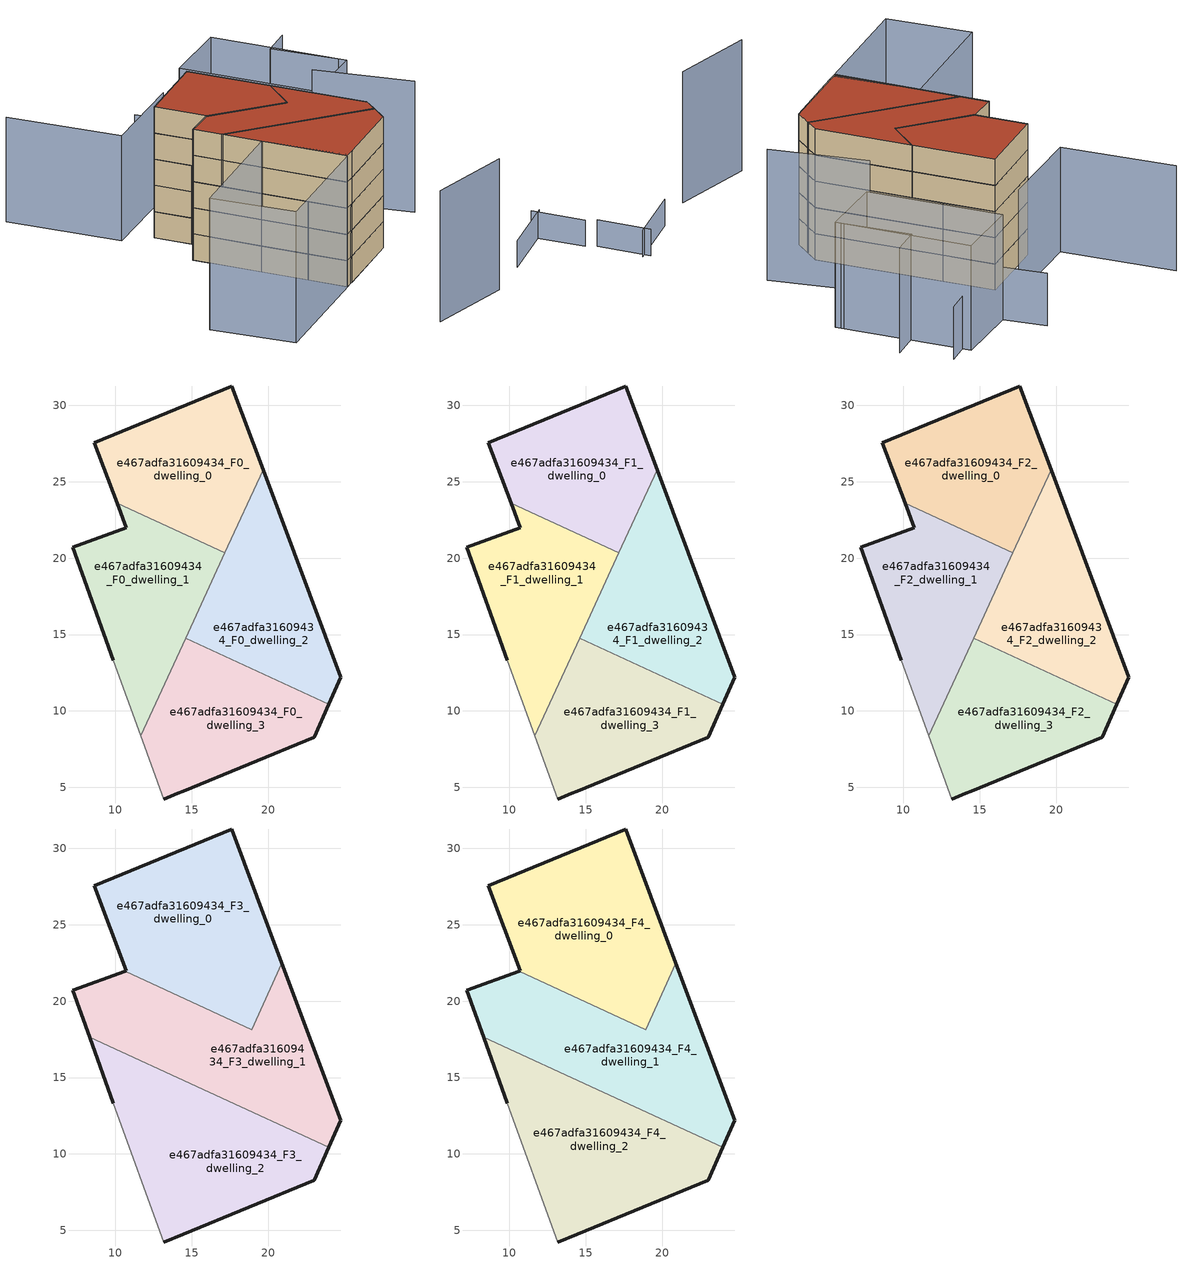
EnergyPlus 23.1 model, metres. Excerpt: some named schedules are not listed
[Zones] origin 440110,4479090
e467adfa31609434_F0_dwelling_0
 floor ground (EU_floor_Construction): 17.17,20.34 19.67,25.79 17.63,31.27 8.64,27.55 10.12,23.59 z0
 wall outside (EU_wall_Construction): 10.12,23.59 8.64,27.55 17.63,31.27 19.67,25.79 z0:3
 wall to e467adfa31609434_F0_dwelling_1 (EU_wall_Construction): 17.17,20.34 10.12,23.59 z0:3
 wall to e467adfa31609434_F0_dwelling_2 (EU_wall_Construction): 19.67,25.79 17.17,20.34 z0:3
e467adfa31609434_F0_dwelling_1
 floor ground (EU_floor_Construction): 11.66,8.38 17.17,20.34 10.12,23.59 10.72,21.99 7.23,20.72 9.86,13.34 z0
 wall outside (EU_wall_Construction): 9.86,13.34 7.23,20.72 10.72,21.99 10.12,23.59 z0:3
 wall adiabatic (EU_wall_Construction): 11.66,8.38 9.86,13.34 z0:3
 wall to e467adfa31609434_F0_dwelling_3 (EU_wall_Construction): 14.6,14.77 11.66,8.38 z0:3
 wall to e467adfa31609434_F0_dwelling_2 (EU_wall_Construction): 17.17,20.34 14.6,14.77 z0:3
e467adfa31609434_F0_dwelling_2
 floor ground (EU_floor_Construction): 23.99,10.45 24.75,12.2 19.67,25.79 14.6,14.77 z0
 wall outside (EU_wall_Construction): 19.67,25.79 24.75,12.2 23.99,10.45 z0:3
 wall to e467adfa31609434_F0_dwelling_3 (EU_wall_Construction): 23.99,10.45 14.6,14.77 z0:3
e467adfa31609434_F0_dwelling_3
 floor ground (EU_floor_Construction): 23.04,8.28 23.99,10.45 14.6,14.77 11.66,8.38 13.17,4.24 14.1,4.62 14.44,4.75 z0
 wall outside (EU_wall_Construction): 23.99,10.45 23.04,8.28 14.44,4.75 14.1,4.62 13.17,4.24 z0:3
 wall adiabatic (EU_wall_Construction): 13.17,4.24 11.66,8.38 z0:3
e467adfa31609434_F1_dwelling_0
 floor to e467adfa31609434_F0_dwelling_0 (EU_floor_Construction): 17.17,20.34 19.67,25.79 17.63,31.27 8.64,27.55 10.12,23.59 z3
 wall outside (EU_wall_Construction): 10.12,23.59 8.64,27.55 17.63,31.27 19.67,25.79 z3:6
 wall to e467adfa31609434_F1_dwelling_1 (EU_wall_Construction): 17.17,20.34 10.12,23.59 z3:6
 wall to e467adfa31609434_F1_dwelling_2 (EU_wall_Construction): 19.67,25.79 17.17,20.34 z3:6
e467adfa31609434_F1_dwelling_1
 floor to e467adfa31609434_F0_dwelling_1 (EU_floor_Construction): 11.66,8.38 17.17,20.34 10.12,23.59 10.72,21.99 7.23,20.72 9.86,13.34 z3
 wall outside (EU_wall_Construction): 9.86,13.34 7.23,20.72 10.72,21.99 10.12,23.59 z3:6
 wall adiabatic (EU_wall_Construction): 11.66,8.38 9.86,13.34 z3:6
 wall to e467adfa31609434_F1_dwelling_3 (EU_wall_Construction): 14.6,14.77 11.66,8.38 z3:6
 wall to e467adfa31609434_F1_dwelling_2 (EU_wall_Construction): 17.17,20.34 14.6,14.77 z3:6
e467adfa31609434_F1_dwelling_2
 floor to e467adfa31609434_F0_dwelling_2 (EU_floor_Construction): 23.99,10.45 24.75,12.2 19.67,25.79 14.6,14.77 z3
 wall outside (EU_wall_Construction): 19.67,25.79 24.75,12.2 23.99,10.45 z3:6
 wall to e467adfa31609434_F1_dwelling_3 (EU_wall_Construction): 23.99,10.45 14.6,14.77 z3:6
e467adfa31609434_F1_dwelling_3
 floor to e467adfa31609434_F0_dwelling_3 (EU_floor_Construction): 23.04,8.28 23.99,10.45 14.6,14.77 11.66,8.38 13.17,4.24 14.1,4.62 14.44,4.75 z3
 wall outside (EU_wall_Construction): 23.99,10.45 23.04,8.28 14.44,4.75 14.1,4.62 13.17,4.24 z3:6
 wall adiabatic (EU_wall_Construction): 13.17,4.24 11.66,8.38 z3:6
e467adfa31609434_F2_dwelling_0
 floor to e467adfa31609434_F1_dwelling_0 (EU_floor_Construction): 17.17,20.34 19.67,25.79 17.63,31.27 8.64,27.55 10.12,23.59 z6
 wall outside (EU_wall_Construction): 10.12,23.59 8.64,27.55 17.63,31.27 19.67,25.79 z6:9
 wall to e467adfa31609434_F2_dwelling_1 (EU_wall_Construction): 17.17,20.34 10.12,23.59 z6:9
 wall to e467adfa31609434_F2_dwelling_2 (EU_wall_Construction): 19.67,25.79 17.17,20.34 z6:9
e467adfa31609434_F2_dwelling_1
 floor to e467adfa31609434_F1_dwelling_1 (EU_floor_Construction): 11.66,8.38 17.17,20.34 10.12,23.59 10.72,21.99 7.23,20.72 9.86,13.34 z6
 wall outside (EU_wall_Construction): 9.86,13.34 7.23,20.72 10.72,21.99 10.12,23.59 z6:9
 wall adiabatic (EU_wall_Construction): 11.66,8.38 9.86,13.34 z6:9
 wall to e467adfa31609434_F2_dwelling_3 (EU_wall_Construction): 14.6,14.77 11.66,8.38 z6:9
 wall to e467adfa31609434_F2_dwelling_2 (EU_wall_Construction): 17.17,20.34 14.6,14.77 z6:9
e467adfa31609434_F2_dwelling_2
 floor to e467adfa31609434_F1_dwelling_2 (EU_floor_Construction): 23.99,10.45 24.75,12.2 19.67,25.79 14.6,14.77 z6
 wall outside (EU_wall_Construction): 19.67,25.79 24.75,12.2 23.99,10.45 z6:9
 wall to e467adfa31609434_F2_dwelling_3 (EU_wall_Construction): 23.99,10.45 14.6,14.77 z6:9
e467adfa31609434_F2_dwelling_3
 floor to e467adfa31609434_F1_dwelling_3 (EU_floor_Construction): 23.04,8.28 23.99,10.45 14.6,14.77 11.66,8.38 13.17,4.24 14.1,4.62 14.44,4.75 z6
 wall outside (EU_wall_Construction): 23.99,10.45 23.04,8.28 14.44,4.75 14.1,4.62 13.17,4.24 z6:9
 wall adiabatic (EU_wall_Construction): 13.17,4.24 11.66,8.38 z6:9
e467adfa31609434_F3_dwelling_0
 floor to e467adfa31609434_F2_dwelling_0 (EU_floor_Construction): 17.17,20.34 19.67,25.78 17.63,31.27 8.64,27.55 10.12,23.59 z9
 floor to e467adfa31609434_F2_dwelling_1 (EU_floor_Construction): 16.64,19.2 17.17,20.34 10.12,23.59 10.72,21.99 10.64,21.96 z9
 floor to e467adfa31609434_F2_dwelling_2 (EU_floor_Construction): 18.92,18.15 20.91,22.47 19.67,25.78 16.64,19.2 z9
 wall outside (EU_wall_Construction): 10.64,21.96 10.72,21.99 8.64,27.55 17.63,31.27 20.91,22.47 z9:12
 wall to e467adfa31609434_F3_dwelling_1 (EU_wall_Construction): 20.91,22.47 18.92,18.15 10.64,21.96 z9:12
e467adfa31609434_F3_dwelling_1
 floor to e467adfa31609434_F2_dwelling_2 (EU_floor_Construction): 23.99,10.45 24.75,12.2 20.91,22.47 18.92,18.15 16.64,19.2 14.6,14.77 z9
 floor to e467adfa31609434_F2_dwelling_3 (EU_floor_Construction): 23.98,10.43 23.99,10.45 14.6,14.77 14.6,14.75 z9
 floor to e467adfa31609434_F2_dwelling_1 (EU_floor_Construction): 14.59,14.75 16.64,19.2 10.64,21.96 7.23,20.72 8.33,17.64 z9
 wall outside (EU_wall_Construction): 20.91,22.47 24.75,12.2 23.98,10.43 / 8.33,17.64 7.23,20.72 10.64,21.96 z9:12
 wall to e467adfa31609434_F3_dwelling_2 (EU_wall_Construction): 23.98,10.43 8.33,17.64 z9:12
e467adfa31609434_F3_dwelling_2
 floor to e467adfa31609434_F2_dwelling_3 (EU_floor_Construction): 23.04,8.28 23.98,10.43 14.6,14.75 11.66,8.39 13.17,4.24 14.44,4.75 z9
 floor to e467adfa31609434_F2_dwelling_1 (EU_floor_Construction): 11.66,8.39 14.59,14.75 8.33,17.64 9.86,13.34 z9
 wall outside (EU_wall_Construction): 23.98,10.43 23.04,8.28 14.44,4.75 13.17,4.24 / 9.86,13.34 8.33,17.64 z9:12
 wall adiabatic (EU_wall_Construction): 13.17,4.24 9.86,13.34 z9:12
e467adfa31609434_F4_dwelling_0
 floor to e467adfa31609434_F3_dwelling_0 (EU_floor_Construction): 18.92,18.15 20.91,22.47 17.63,31.27 8.64,27.55 10.72,21.99 10.64,21.96 z12
 wall outside (EU_wall_Construction): 10.64,21.96 10.72,21.99 8.64,27.55 17.63,31.27 20.91,22.47 z12:15
 wall to e467adfa31609434_F4_dwelling_1 (EU_wall_Construction): 20.91,22.47 18.92,18.15 10.64,21.96 z12:15
 roof outside (EU_roof_Construction): 17.63,31.27 20.91,22.47 18.92,18.15 10.64,21.96 10.72,21.99 8.64,27.55 z15
e467adfa31609434_F4_dwelling_1
 floor to e467adfa31609434_F3_dwelling_1 (EU_floor_Construction): 23.98,10.43 24.75,12.2 20.91,22.47 18.92,18.15 10.64,21.96 7.23,20.72 8.33,17.64 z12
 wall outside (EU_wall_Construction): 20.91,22.47 24.75,12.2 23.98,10.43 / 8.33,17.64 7.23,20.72 10.64,21.96 z12:15
 wall to e467adfa31609434_F4_dwelling_2 (EU_wall_Construction): 23.98,10.43 8.33,17.64 z12:15
 roof outside (EU_roof_Construction): 20.91,22.47 24.75,12.2 23.98,10.43 8.33,17.64 7.23,20.72 10.64,21.96 18.92,18.15 z15
e467adfa31609434_F4_dwelling_2
 floor to e467adfa31609434_F3_dwelling_2 (EU_floor_Construction): 23.04,8.28 23.98,10.43 8.33,17.64 9.86,13.34 13.17,4.24 14.44,4.75 z12
 wall outside (EU_wall_Construction): 23.98,10.43 23.04,8.28 14.44,4.75 13.17,4.24 / 9.86,13.34 8.33,17.64 z12:15
 wall adiabatic (EU_wall_Construction): 13.17,4.24 9.86,13.34 z12:15
 roof outside (EU_roof_Construction): 23.98,10.43 23.04,8.28 14.44,4.75 13.17,4.24 9.86,13.34 8.33,17.64 z15
shading: 13.26,-8.88 23.42,-7.87 / 31.93,12.08 26.78,21.9 / -4.56,7.41 9.86,13.34 / 9.86,13.34 13.53,4.39 / 13.53,4.39 -0.88,-1.53 / -0.88,-1.53 -4.56,7.41 z0:15; 28.97,-5.31 36.35,-1.59 / 37.64,-6.89 35.56,-1.16 z0:3; 35.66,26.06 32.62,33.3 / 32.62,33.3 36.06,34.74 / 16.78,33.82 5.82,29.55 / 5.82,29.55 1.1,41.66 / 30.57,39.84 35.88,25.43 / 35.88,25.43 27.87,22.47 / 27.87,22.47 22.55,36.88 / 22.55,36.88 30.57,39.84 z0:12; 33.44,40.05 23.19,35.44 / 23.19,35.44 20.53,41.35 z0:6
[Building]
EU S2 Campaign: North Axis=0; Terrain=City; Solar Distribution=FullExterior
[Site:Location]
Madrid: Latitude=40.5; Longitude=-3.5; Time Zone=1; Elevation=609
[SizingPeriod:WeatherFileDays]
AnnualSizingPeriod: Begin Month=1; Begin Day of Month=1; End Month=12; End Day of Month=31; Day of Week for Start Day=Monday; Use Weather File Daylight Saving Period=No; Use Weather File Rain and Snow Indicators=No
[MATERIAL]
EU_InternalMass_Material: Roughness=MediumRough; Thickness=0.1; Conductivity=1; Density=1800; Specific Heat=900; Thermal Absorptance=0.9; Solar Absorptance=0.7; Visible Absorptance=0.7
[MATERIAL:NOMASS] Roughness=MediumRough; Thermal Absorptance=0.9; Solar Absorptance=0.7; Visible Absorptance=0.7
Name | Thermal Resistance
EU_wall_NoMass | 0.609216
EU_roof_NoMass | 0.513268
EU_floor_NoMass | 0.568163
[CONSTRUCTION]
EU_wall_Construction: EU_wall_NoMass
EU_roof_Construction: EU_roof_NoMass
EU_floor_Construction: EU_floor_NoMass
EU_InternalMass_Construction: EU_InternalMass_Material
[ZONE] Type=1; Multiplier=1; Ceiling Height=autocalculate; Floor Area=autocalculate; Part of Total Floor Area=Yes
Name | Volume
e467adfa31609434_F0_dwelling_0; e467adfa31609434_F1_dwelling_0; e467adfa31609434_F2_dwelling_0 | 216.702
e467adfa31609434_F3_dwelling_0; e467adfa31609434_F4_dwelling_0; e467adfa31609434_F3_dwelling_1; e467adfa31609434_F4_dwelling_1 | 288.948
e467adfa31609434_F0_dwelling_1; e467adfa31609434_F1_dwelling_1; e467adfa31609434_F2_dwelling_1 | 216.71
e467adfa31609434_F0_dwelling_2; e467adfa31609434_F1_dwelling_2; e467adfa31609434_F2_dwelling_2 | 216.69
e467adfa31609434_F3_dwelling_2; e467adfa31609434_F4_dwelling_2 | 288.932
e467adfa31609434_F0_dwelling_3; e467adfa31609434_F1_dwelling_3; e467adfa31609434_F2_dwelling_3 | 216.713
[INTERNALMASS] Construction=EU_InternalMass_Construction
Name | Zone or ZoneList | Surface Area
e467adfa31609434_F0_dwelling_0_EU_InternalMass | e467adfa31609434_F0_dwelling_0 | 72.2343
e467adfa31609434_F0_dwelling_1_EU_InternalMass | e467adfa31609434_F0_dwelling_1 | 72.2359
e467adfa31609434_F0_dwelling_2_EU_InternalMass | e467adfa31609434_F0_dwelling_2 | 72.2313
e467adfa31609434_F0_dwelling_3_EU_InternalMass | e467adfa31609434_F0_dwelling_3 | 72.2376
e467adfa31609434_F1_dwelling_0_EU_InternalMass | e467adfa31609434_F1_dwelling_0 | 72.2343
e467adfa31609434_F1_dwelling_1_EU_InternalMass | e467adfa31609434_F1_dwelling_1 | 72.2359
e467adfa31609434_F1_dwelling_2_EU_InternalMass | e467adfa31609434_F1_dwelling_2 | 72.2313
e467adfa31609434_F1_dwelling_3_EU_InternalMass | e467adfa31609434_F1_dwelling_3 | 72.2376
e467adfa31609434_F2_dwelling_0_EU_InternalMass | e467adfa31609434_F2_dwelling_0 | 72.2343
e467adfa31609434_F2_dwelling_1_EU_InternalMass | e467adfa31609434_F2_dwelling_1 | 72.2359
e467adfa31609434_F2_dwelling_2_EU_InternalMass | e467adfa31609434_F2_dwelling_2 | 72.2313
e467adfa31609434_F2_dwelling_3_EU_InternalMass | e467adfa31609434_F2_dwelling_3 | 72.2376
e467adfa31609434_F3_dwelling_0_EU_InternalMass | e467adfa31609434_F3_dwelling_0 | 96.3148
e467adfa31609434_F3_dwelling_1_EU_InternalMass | e467adfa31609434_F3_dwelling_1 | 96.3164
e467adfa31609434_F3_dwelling_2_EU_InternalMass | e467adfa31609434_F3_dwelling_2 | 96.3124
e467adfa31609434_F4_dwelling_0_EU_InternalMass | e467adfa31609434_F4_dwelling_0 | 96.3148
e467adfa31609434_F4_dwelling_1_EU_InternalMass | e467adfa31609434_F4_dwelling_1 | 96.3164
e467adfa31609434_F4_dwelling_2_EU_InternalMass | e467adfa31609434_F4_dwelling_2 | 96.3124
[OTHEREQUIPMENT] Fuel Type=Electricity; Design Level Calculation Method=Watts/Area; Power per Zone Floor Area=1; Fraction Latent=0; Fraction Radiant=0; Fraction Lost=0; Carbon Dioxide Generation Rate=0; EndUse Subcategory=EU_Step8_InternalGains
Name | Zone or ZoneList or Space or SpaceList | Schedule
EU_Step8_InternalGain_e467adfa31609434_F0_dwelling_0_f000 | e467adfa31609434_F0_dwelling_0 | EU_Step8_GainSchedule_e467adfa31609434_F0_dwelling_0_f000
EU_Step8_InternalGain_e467adfa31609434_F0_dwelling_1_f000 | e467adfa31609434_F0_dwelling_1 | EU_Step8_GainSchedule_e467adfa31609434_F0_dwelling_1_f000
EU_Step8_InternalGain_e467adfa31609434_F0_dwelling_2_f000 | e467adfa31609434_F0_dwelling_2 | EU_Step8_GainSchedule_e467adfa31609434_F0_dwelling_2_f000
EU_Step8_InternalGain_e467adfa31609434_F0_dwelling_3_f000 | e467adfa31609434_F0_dwelling_3 | EU_Step8_GainSchedule_e467adfa31609434_F0_dwelling_3_f000
EU_Step8_InternalGain_e467adfa31609434_F1_dwelling_0_f000 | e467adfa31609434_F1_dwelling_0 | EU_Step8_GainSchedule_e467adfa31609434_F1_dwelling_0_f000
EU_Step8_InternalGain_e467adfa31609434_F1_dwelling_1_f000 | e467adfa31609434_F1_dwelling_1 | EU_Step8_GainSchedule_e467adfa31609434_F1_dwelling_1_f000
EU_Step8_InternalGain_e467adfa31609434_F1_dwelling_2_f000 | e467adfa31609434_F1_dwelling_2 | EU_Step8_GainSchedule_e467adfa31609434_F1_dwelling_2_f000
EU_Step8_InternalGain_e467adfa31609434_F1_dwelling_3_f000 | e467adfa31609434_F1_dwelling_3 | EU_Step8_GainSchedule_e467adfa31609434_F1_dwelling_3_f000
EU_Step8_InternalGain_e467adfa31609434_F2_dwelling_0_f000 | e467adfa31609434_F2_dwelling_0 | EU_Step8_GainSchedule_e467adfa31609434_F2_dwelling_0_f000
EU_Step8_InternalGain_e467adfa31609434_F2_dwelling_1_f000 | e467adfa31609434_F2_dwelling_1 | EU_Step8_GainSchedule_e467adfa31609434_F2_dwelling_1_f000
EU_Step8_InternalGain_e467adfa31609434_F2_dwelling_2_f000 | e467adfa31609434_F2_dwelling_2 | EU_Step8_GainSchedule_e467adfa31609434_F2_dwelling_2_f000
EU_Step8_InternalGain_e467adfa31609434_F2_dwelling_3_f000 | e467adfa31609434_F2_dwelling_3 | EU_Step8_GainSchedule_e467adfa31609434_F2_dwelling_3_f000
EU_Step8_InternalGain_e467adfa31609434_F3_dwelling_0_f000 | e467adfa31609434_F3_dwelling_0 | EU_Step8_GainSchedule_e467adfa31609434_F3_dwelling_0_f000
EU_Step8_InternalGain_e467adfa31609434_F3_dwelling_1_f000 | e467adfa31609434_F3_dwelling_1 | EU_Step8_GainSchedule_e467adfa31609434_F3_dwelling_1_f000
EU_Step8_InternalGain_e467adfa31609434_F3_dwelling_2_f000 | e467adfa31609434_F3_dwelling_2 | EU_Step8_GainSchedule_e467adfa31609434_F3_dwelling_2_f000
EU_Step8_InternalGain_e467adfa31609434_F4_dwelling_0_f000 | e467adfa31609434_F4_dwelling_0 | EU_Step8_GainSchedule_e467adfa31609434_F4_dwelling_0_f000
EU_Step8_InternalGain_e467adfa31609434_F4_dwelling_1_f000 | e467adfa31609434_F4_dwelling_1 | EU_Step8_GainSchedule_e467adfa31609434_F4_dwelling_1_f000
EU_Step8_InternalGain_e467adfa31609434_F4_dwelling_2_f000 | e467adfa31609434_F4_dwelling_2 | EU_Step8_GainSchedule_e467adfa31609434_F4_dwelling_2_f000
[ZONEVENTILATION:DESIGNFLOWRATE] Schedule=EU_AlwaysOn; Design Flow Rate Calculation Method=AirChanges/Hour; Air Changes per Hour=0.752966; Ventilation Type=Natural; Fan Pressure Rise=0; Fan Total Efficiency=1; Constant Term Coefficient=1; Temperature Term Coefficient=0; Velocity Term Coefficient=0; Velocity Squared Term Coefficient=0; Minimum Indoor Temperature=-100; Maximum Indoor Temperature=100; Delta Temperature=-100; Minimum Outdoor Temperature=-100; Maximum Outdoor Temperature=100; Maximum Wind Speed=40
Name | Zone or ZoneList or Space or SpaceList
EU_ConstantAir_e467adfa31609434_F0_dwelling_0 | e467adfa31609434_F0_dwelling_0
EU_ConstantAir_e467adfa31609434_F0_dwelling_1 | e467adfa31609434_F0_dwelling_1
EU_ConstantAir_e467adfa31609434_F0_dwelling_2 | e467adfa31609434_F0_dwelling_2
EU_ConstantAir_e467adfa31609434_F0_dwelling_3 | e467adfa31609434_F0_dwelling_3
EU_ConstantAir_e467adfa31609434_F1_dwelling_0 | e467adfa31609434_F1_dwelling_0
EU_ConstantAir_e467adfa31609434_F1_dwelling_1 | e467adfa31609434_F1_dwelling_1
EU_ConstantAir_e467adfa31609434_F1_dwelling_2 | e467adfa31609434_F1_dwelling_2
EU_ConstantAir_e467adfa31609434_F1_dwelling_3 | e467adfa31609434_F1_dwelling_3
EU_ConstantAir_e467adfa31609434_F2_dwelling_0 | e467adfa31609434_F2_dwelling_0
EU_ConstantAir_e467adfa31609434_F2_dwelling_1 | e467adfa31609434_F2_dwelling_1
EU_ConstantAir_e467adfa31609434_F2_dwelling_2 | e467adfa31609434_F2_dwelling_2
EU_ConstantAir_e467adfa31609434_F2_dwelling_3 | e467adfa31609434_F2_dwelling_3
EU_ConstantAir_e467adfa31609434_F3_dwelling_0 | e467adfa31609434_F3_dwelling_0
EU_ConstantAir_e467adfa31609434_F3_dwelling_1 | e467adfa31609434_F3_dwelling_1
EU_ConstantAir_e467adfa31609434_F3_dwelling_2 | e467adfa31609434_F3_dwelling_2
EU_ConstantAir_e467adfa31609434_F4_dwelling_0 | e467adfa31609434_F4_dwelling_0
EU_ConstantAir_e467adfa31609434_F4_dwelling_1 | e467adfa31609434_F4_dwelling_1
EU_ConstantAir_e467adfa31609434_F4_dwelling_2 | e467adfa31609434_F4_dwelling_2
[HVACTEMPLATE:THERMOSTAT] Constant Heating Setpoint=20; Constant Cooling Setpoint=50
EU_HeatOnly_e467adfa31609434_F0_dwelling_0; EU_HeatOnly_e467adfa31609434_F0_dwelling_1; EU_HeatOnly_e467adfa31609434_F0_dwelling_2; EU_HeatOnly_e467adfa31609434_F0_dwelling_3; EU_HeatOnly_e467adfa31609434_F1_dwelling_0; EU_HeatOnly_e467adfa31609434_F1_dwelling_1; EU_HeatOnly_e467adfa31609434_F1_dwelling_2; EU_HeatOnly_e467adfa31609434_F1_dwelling_3; EU_HeatOnly_e467adfa31609434_F2_dwelling_0; EU_HeatOnly_e467adfa31609434_F2_dwelling_1; EU_HeatOnly_e467adfa31609434_F2_dwelling_2; EU_HeatOnly_e467adfa31609434_F2_dwelling_3; EU_HeatOnly_e467adfa31609434_F3_dwelling_0; EU_HeatOnly_e467adfa31609434_F3_dwelling_1; EU_HeatOnly_e467adfa31609434_F3_dwelling_2; EU_HeatOnly_e467adfa31609434_F4_dwelling_0; EU_HeatOnly_e467adfa31609434_F4_dwelling_1; EU_HeatOnly_e467adfa31609434_F4_dwelling_2
